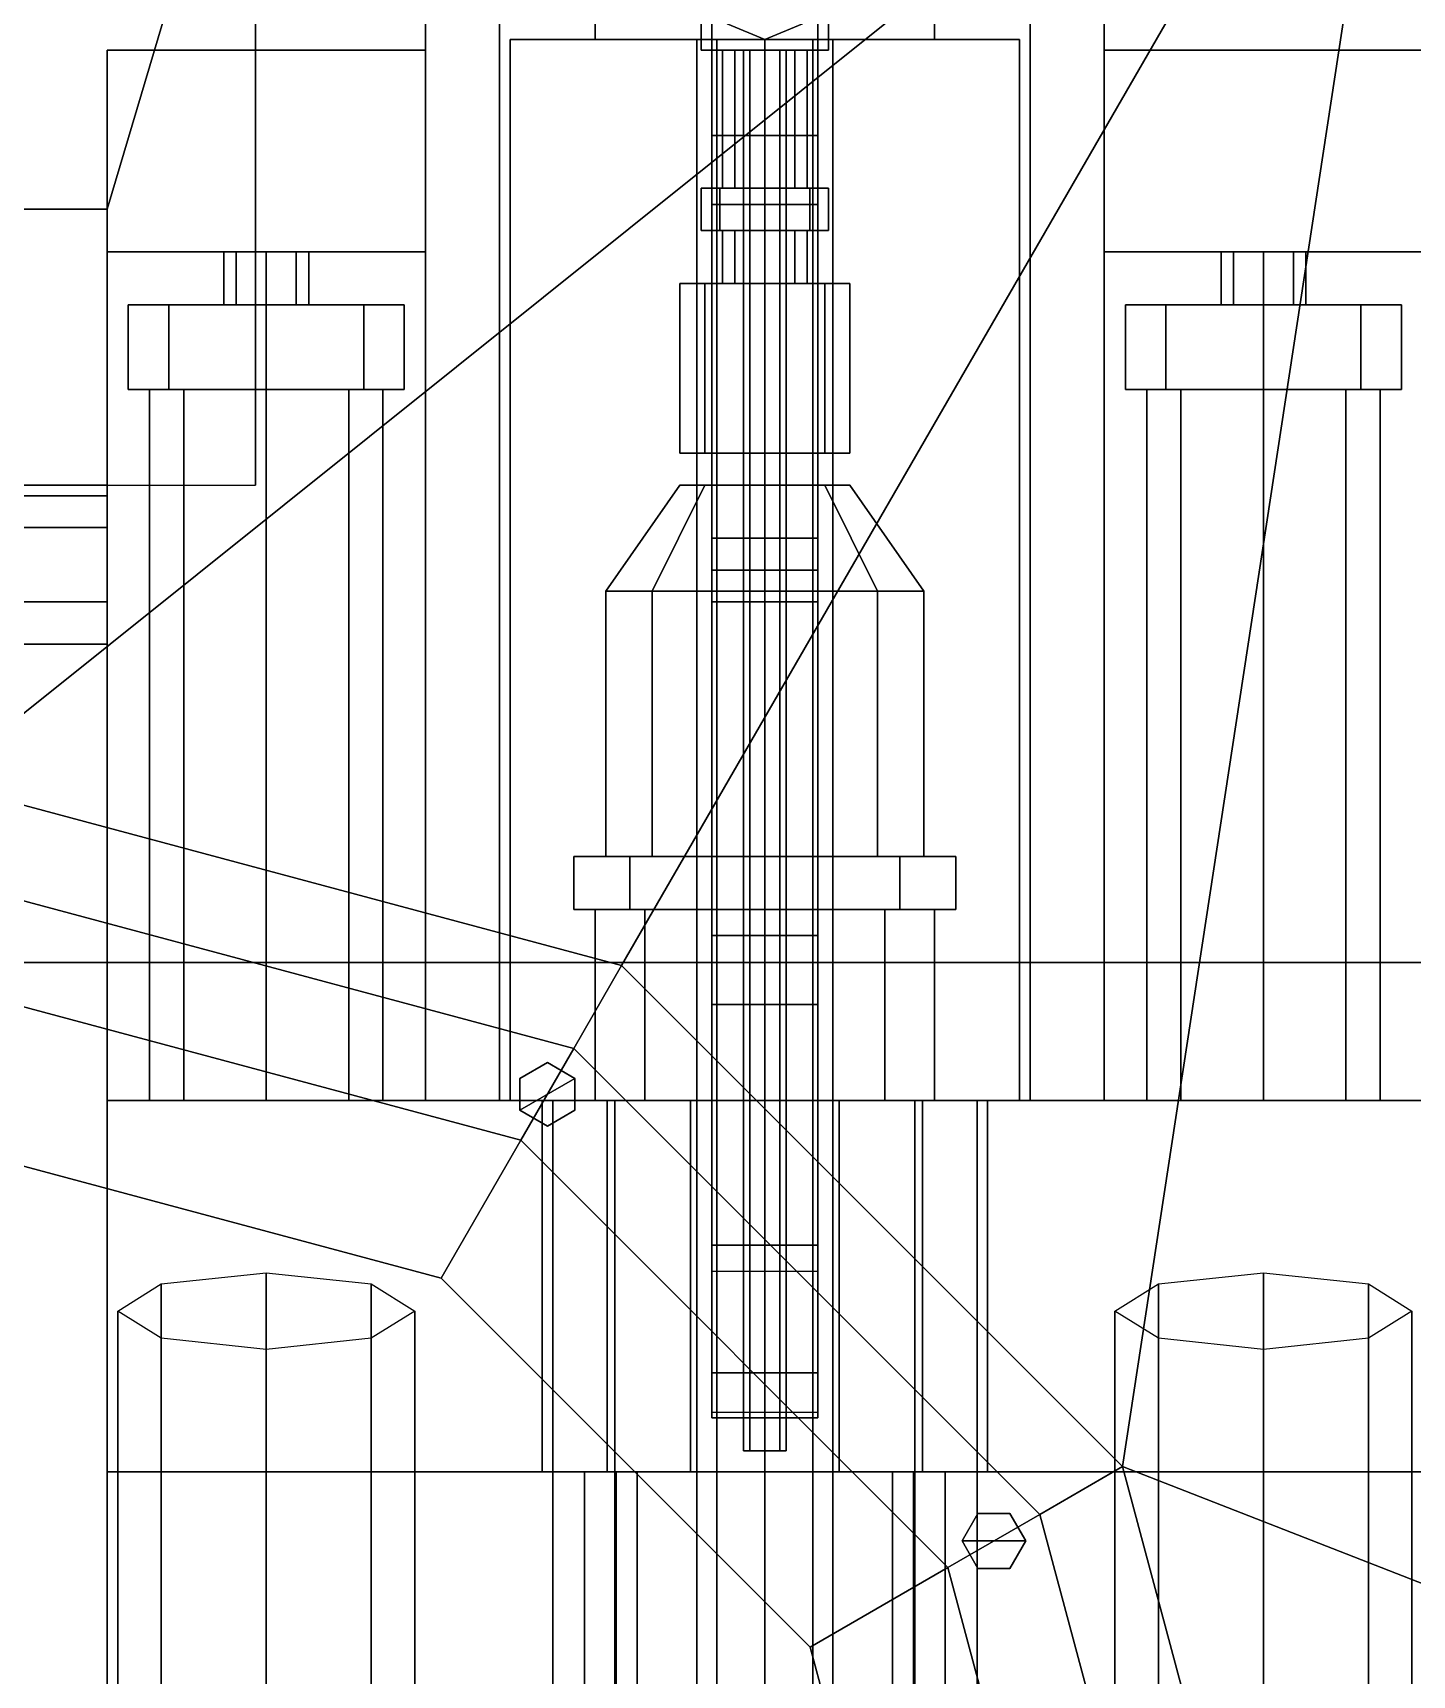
# Model space of a CAD drawing. Header units: millimetres. Extents: x -3.1 to 3.1, y -6.3 to 13.8.
# Drawn here: x 0.09 to 1.39, y 0.449 to 1.996 of the extents above; entities that cross this region are included whole.
import ezdxf

# ---------------------------------------------------------------- set-up
doc = ezdxf.new("R2010")
doc.units = ezdxf.units.MM
for name, color, linetype in [('cylinder2', 6, 'Continuous'), ('gun', 1, 'Continuous'), ('sleeve', 5, 'Continuous'), ('turret', 2, 'Continuous'), ('turret_addons', 3, 'Continuous')]:
    doc.layers.add(name, color=color, linetype=linetype)

msp = doc.modelspace()

# ---------------------------------------------------------------- linework, layer by layer
for points in [[(2.9, 0, 0.56), (1.45, 2.5115, 0.56), (1.385, 2.3989, 0.56), (2.77, 0, 0.56)], [(1.385, 2.3989, 0.52), (-1.385, 2.3989, 0.52), (0, 1.29, 0.52)], [(1.385, 2.3989, 0.52), (1.385, 2.3989, 0.52), (0, 1.29, 0.52), (0.645, 1.1172, 0.52)], [(1.385, 2.3989, 0.52), (1.385, 2.3989, 0.52), (0.645, 1.1172, 0.52), (1.1172, 0.645, 0.52)], [(2.77, 0, 0.52), (1.385, 2.3989, 0.52), (1.1172, 0.645, 0.52)], [(1.385, 2.3989, 0.52), (2.77, 0, 0.52), (2.77, 0, 0.56), (1.385, 2.3989, 0.56)], [(0.645, 1.1172, 0.52), (0, 1.29, 0.52), (0, 1.29, 0.63), (0.645, 1.1172, 0.63)], [(0.645, 1.1172, 0.63), (0, 1.29, 0.63), (0, 1.2, 0.63), (0.6, 1.0392, 0.63)], [(0.6, 1.0392, 0.63), (0, 1.2, 0.63), (0, 1.2, 0.68), (0.6, 1.0392, 0.68)], [(0.6, 1.0392, 0.68), (0, 1.2, 0.68), (0, 1.1, 0.68), (0.55, 0.9526, 0.68)], [(1.1172, 0.645, 0.63), (0.645, 1.1172, 0.63), (0.6, 1.0392, 0.63), (1.0392, 0.6, 0.63)], [(1.1172, 0.645, 0.52), (0.645, 1.1172, 0.52), (0.645, 1.1172, 0.63), (1.1172, 0.645, 0.63)], [(0.55, 0.9526, 0.68), (0, 1.1, 0.68), (0, 1.1, 0.75), (0.55, 0.9526, 0.75)], [(1.0392, 0.6, 0.68), (0.6, 1.0392, 0.68), (0.55, 0.9526, 0.68), (0.9526, 0.55, 0.68)], [(1.0392, 0.6, 0.63), (0.6, 1.0392, 0.63), (0.6, 1.0392, 0.68), (1.0392, 0.6, 0.68)], [(0.575, 1.0259, 0.68), (0.549, 1.0109, 0.68), (0.549, 1.0109, 0.71), (0.575, 1.0259, 0.71)], [(0.575, 1.0259, 0.71), (0.549, 1.0109, 0.71), (0.549, 0.9809, 0.71), (0.601, 1.0109, 0.71)], [(0.601, 1.0109, 0.68), (0.575, 1.0259, 0.68), (0.575, 1.0259, 0.71), (0.601, 1.0109, 0.71)], [(0.549, 1.0109, 0.68), (0.549, 0.9809, 0.68), (0.549, 0.9809, 0.71), (0.549, 1.0109, 0.71)], [(0.601, 1.0109, 0.71), (0.549, 0.9809, 0.71), (0.575, 0.9659, 0.71), (0.601, 0.9809, 0.71)], [(0.601, 0.9809, 0.68), (0.601, 1.0109, 0.68), (0.601, 1.0109, 0.71), (0.601, 0.9809, 0.71)], [(0.549, 0.9809, 0.68), (0.575, 0.9659, 0.68), (0.575, 0.9659, 0.71), (0.549, 0.9809, 0.71)], [(0.575, 0.9659, 0.68), (0.601, 0.9809, 0.68), (0.601, 0.9809, 0.71), (0.575, 0.9659, 0.71)], [(0.9526, 0.55, 0.68), (0.55, 0.9526, 0.68), (0.55, 0.9526, 0.75), (0.9526, 0.55, 0.75)], [(1.29, 0, 0.63), (1.1172, 0.645, 0.63), (1.0392, 0.6, 0.63), (1.2, 0, 0.63)], [(1.29, 0, 0.52), (1.1172, 0.645, 0.52), (1.1172, 0.645, 0.63), (1.29, 0, 0.63)], [(2.77, 0, 0.52), (2.77, 0, 0.52), (1.1172, 0.645, 0.52), (1.29, 0, 0.52)], [(1.2, 0, 0.68), (1.0392, 0.6, 0.68), (0.9526, 0.55, 0.68), (1.1, 0, 0.68)], [(0.9809, 0.601, 0.68), (0.9659, 0.575, 0.68), (0.9659, 0.575, 0.71), (0.9809, 0.601, 0.71)], [(1.0109, 0.601, 0.71), (0.9809, 0.601, 0.71), (0.9659, 0.575, 0.71), (1.0259, 0.575, 0.71)], [(1.0109, 0.601, 0.68), (0.9809, 0.601, 0.68), (0.9809, 0.601, 0.71), (1.0109, 0.601, 0.71)], [(1.0259, 0.575, 0.68), (1.0109, 0.601, 0.68), (1.0109, 0.601, 0.71), (1.0259, 0.575, 0.71)], [(1.2, 0, 0.63), (1.0392, 0.6, 0.63), (1.0392, 0.6, 0.68), (1.2, 0, 0.68)], [(0.9659, 0.575, 0.68), (0.9809, 0.549, 0.68), (0.9809, 0.549, 0.71), (0.9659, 0.575, 0.71)], [(1.0259, 0.575, 0.71), (0.9659, 0.575, 0.71), (0.9809, 0.549, 0.71), (1.0109, 0.549, 0.71)], [(1.0109, 0.549, 0.68), (1.0259, 0.575, 0.68), (1.0259, 0.575, 0.71), (1.0109, 0.549, 0.71)], [(1.1, 0, 0.68), (0.9526, 0.55, 0.68), (0.9526, 0.55, 0.75), (1.1, 0, 0.75)], [(0.9809, 0.549, 0.68), (1.0109, 0.549, 0.68), (1.0109, 0.549, 0.71), (0.9809, 0.549, 0.71)]]:
    msp.add_3dface(points)
at = {"layer": 'cylinder2'}
for points in [[(0.211, 0.8172, 2.2219), (0.31, 0.8278, 2.1823), (0.31, 0.3449, 2.0529), (0.211, 0.3343, 2.0925)], [(0.31, 0.8278, 2.1823), (0.409, 0.8172, 2.2219), (0.409, 0.3343, 2.0925), (0.31, 0.3449, 2.0529)], [(1.151, 0.8172, 2.2219), (1.25, 0.8278, 2.1823), (1.25, 0.3449, 2.0529), (1.151, 0.3343, 2.0925)], [(1.25, 0.8278, 2.1823), (1.349, 0.8172, 2.2219), (1.349, 0.3343, 2.0925), (1.25, 0.3449, 2.0529)], [(0.17, 0.7916, 2.3175), (0.211, 0.8172, 2.2219), (0.211, 0.3343, 2.0925), (0.17, 0.3087, 2.1881)], [(0.409, 0.8172, 2.2219), (0.45, 0.7916, 2.3175), (0.45, 0.3087, 2.1881), (0.409, 0.3343, 2.0925)], [(1.11, 0.7916, 2.3175), (1.151, 0.8172, 2.2219), (1.151, 0.3343, 2.0925), (1.11, 0.3087, 2.1881)], [(1.349, 0.8172, 2.2219), (1.39, 0.7916, 2.3175), (1.39, 0.3087, 2.1881), (1.349, 0.3343, 2.0925)], [(0.211, 0.766, 2.4131), (0.17, 0.7916, 2.3175), (0.17, 0.3087, 2.1881), (0.211, 0.283, 2.2837)], [(0.45, 0.7916, 2.3175), (0.409, 0.766, 2.4131), (0.409, 0.283, 2.2837), (0.45, 0.3087, 2.1881)], [(1.151, 0.766, 2.4131), (1.11, 0.7916, 2.3175), (1.11, 0.3087, 2.1881), (1.151, 0.283, 2.2837)], [(1.39, 0.7916, 2.3175), (1.349, 0.766, 2.4131), (1.349, 0.283, 2.2837), (1.39, 0.3087, 2.1881)], [(0.31, 0.7554, 2.4528), (0.211, 0.766, 2.4131), (0.211, 0.283, 2.2837), (0.31, 0.2724, 2.3233)], [(0.409, 0.766, 2.4131), (0.31, 0.7554, 2.4528), (0.31, 0.2724, 2.3233), (0.409, 0.283, 2.2837)], [(1.25, 0.7554, 2.4528), (1.151, 0.766, 2.4131), (1.151, 0.283, 2.2837), (1.25, 0.2724, 2.3233)], [(1.349, 0.766, 2.4131), (1.25, 0.7554, 2.4528), (1.25, 0.2724, 2.3233), (1.349, 0.283, 2.2837)]]:
    msp.add_3dface(points, dxfattribs=at)
at = {"layer": 'gun'}
for points in [[(0.72, 2.13, 3.14), (0.72, 1.98, 3.14), (0.72, 1.98, 3.25), (0.72, 2.13, 3.25)], [(0.84, 2.13, 3.25), (0.72, 2.13, 3.25), (0.72, 1.98, 3.25), (0.84, 1.98, 3.25)], [(0.84, 1.98, 3.14), (0.84, 2.13, 3.14), (0.84, 2.13, 3.25), (0.84, 1.98, 3.25)], [(0.62, 2.04, 2.64), (0.62, 1.99, 2.64), (0.62, 1.99, 2.76), (0.62, 2.04, 2.76)], [(0.62, 2.04, 2.76), (0.62, 1.99, 2.76), (0.94, 1.99, 2.76), (0.94, 2.04, 2.76)], [(0.94, 1.99, 2.64), (0.94, 2.04, 2.64), (0.94, 2.04, 2.76), (0.94, 1.99, 2.76)], [(0.7446, 2.0046, 2.76), (0.78, 1.99, 2.76), (0.78, 1.99, 3.14), (0.7446, 2.0046, 3.14)], [(0.78, 1.99, 2.76), (0.8154, 2.0046, 2.76), (0.8154, 2.0046, 3.14), (0.78, 1.99, 3.14)], [(0.54, 1.99, 2.05), (0.54, 0.99, 2.05), (0.54, 0.99, 2.76), (0.54, 1.99, 2.76)], [(0.54, 1.99, 2.76), (0.54, 0.99, 2.76), (1.02, 0.99, 2.76), (1.02, 1.99, 2.76)], [(0.78, 1.99, 2.466), (1.02, 1.99, 2.05), (0.54, 1.99, 2.05), (0.78, 1.99, 2.466)], [(1.02, 1.99, 2.05), (1.02, 0.99, 2.05), (0.54, 0.99, 2.05), (0.54, 1.99, 2.05)], [(0.62, 1.99, 2.64), (0.54, 1.99, 2.05), (0.54, 1.99, 2.76), (0.62, 1.99, 2.76)], [(0.7347, 1.99, 2.4847), (0.78, 1.99, 2.466), (0.54, 1.99, 2.05), (0.7347, 1.99, 2.4847)], [(0.7347, 1.99, 2.4847), (0.54, 1.99, 2.05), (0.62, 1.99, 2.64), (0.716, 1.99, 2.53)], [(0.78, 1.99, 2.594), (0.78, 1.99, 2.594), (0.62, 1.99, 2.64), (0.94, 1.99, 2.64)], [(0.7347, 1.99, 2.5753), (0.7347, 1.99, 2.5753), (0.62, 1.99, 2.64), (0.78, 1.99, 2.594)], [(0.716, 1.99, 2.53), (0.716, 1.99, 2.53), (0.62, 1.99, 2.64), (0.7347, 1.99, 2.5753)], [(0.716, 1.99, 2.53), (0.7347, 1.99, 2.5753), (0.7347, -6.28, 2.5753), (0.716, -6.28, 2.53)], [(0.7347, 1.99, 2.4847), (0.716, 1.99, 2.53), (0.716, -6.28, 2.53), (0.7347, -6.28, 2.4847)], [(0.7347, 1.99, 2.5753), (0.78, 1.99, 2.594), (0.78, -6.28, 2.594), (0.7347, -6.28, 2.5753)], [(0.78, 1.99, 2.466), (0.7347, 1.99, 2.4847), (0.7347, -6.28, 2.4847), (0.78, -6.28, 2.466)], [(0.78, 1.99, 2.594), (0.8253, 1.99, 2.5753), (0.8253, -6.28, 2.5753), (0.78, -6.28, 2.594)], [(0.8253, 1.99, 2.4847), (0.78, 1.99, 2.466), (0.78, -6.28, 2.466), (0.8253, -6.28, 2.4847)], [(0.8253, 1.99, 2.5753), (0.8253, 1.99, 2.5753), (0.78, 1.99, 2.594), (0.94, 1.99, 2.64)], [(0.78, 1.99, 2.466), (0.8253, 1.99, 2.4847), (1.02, 1.99, 2.05), (0.78, 1.99, 2.466)], [(0.8253, 1.99, 2.5753), (0.844, 1.99, 2.53), (0.844, -6.28, 2.53), (0.8253, -6.28, 2.5753)], [(0.844, 1.99, 2.53), (0.8253, 1.99, 2.4847), (0.8253, -6.28, 2.4847), (0.844, -6.28, 2.53)], [(0.844, 1.99, 2.53), (0.844, 1.99, 2.53), (0.8253, 1.99, 2.5753), (0.94, 1.99, 2.64)], [(1.02, 1.99, 2.05), (0.8253, 1.99, 2.4847), (0.844, 1.99, 2.53), (0.94, 1.99, 2.64)], [(1.02, 1.99, 2.05), (0.94, 1.99, 2.64), (0.94, 1.99, 2.76), (1.02, 1.99, 2.76)], [(1.02, 0.99, 2.76), (1.02, 0.99, 2.05), (1.02, 1.99, 2.05), (1.02, 1.99, 2.76)], [(0.72, 1.98, 3.14), (0.84, 1.98, 3.14), (0.84, 1.98, 3.25), (0.72, 1.98, 3.25)], [(0.7659, 1.98, 3.2041), (0.76, 1.98, 3.19), (0.76, 0.66, 3.19), (0.7659, 0.66, 3.2041)], [(0.76, 1.98, 3.19), (0.7659, 1.98, 3.1759), (0.7659, 0.66, 3.1759), (0.76, 0.66, 3.19)], [(0.78, 1.98, 3.21), (0.7659, 1.98, 3.2041), (0.7659, 0.66, 3.2041), (0.78, 0.66, 3.21)], [(0.7659, 1.98, 3.1759), (0.78, 1.98, 3.17), (0.78, 0.66, 3.17), (0.7659, 0.66, 3.1759)], [(0.7941, 1.98, 3.2041), (0.78, 1.98, 3.21), (0.78, 0.66, 3.21), (0.7941, 0.66, 3.2041)], [(0.78, 1.98, 3.17), (0.7941, 1.98, 3.1759), (0.7941, 0.66, 3.1759), (0.78, 0.66, 3.17)], [(0.8, 1.98, 3.19), (0.7941, 1.98, 3.2041), (0.7941, 0.66, 3.2041), (0.8, 0.66, 3.19)], [(0.7941, 1.98, 3.1759), (0.8, 1.98, 3.19), (0.8, 0.66, 3.19), (0.7941, 0.66, 3.1759)], [(0.54, 0.99, 2.76), (0.54, 0.99, 2.05), (1.02, 0.99, 2.05), (1.02, 0.99, 2.76)], [(0.6386, 0.99, 2.6714), (0.58, 0.99, 2.53), (0.58, -2.35, 2.53), (0.6386, -2.35, 2.6714)], [(0.58, 0.99, 2.53), (0.6386, 0.99, 2.3886), (0.6386, -2.35, 2.3886), (0.58, -2.35, 2.53)], [(0.78, 0.99, 2.73), (0.6386, 0.99, 2.6714), (0.6386, -2.35, 2.6714), (0.78, -2.35, 2.73)], [(0.6386, 0.99, 2.3886), (0.78, 0.99, 2.33), (0.78, -2.35, 2.33), (0.6386, -2.35, 2.3886)], [(0.9214, 0.99, 2.6714), (0.78, 0.99, 2.73), (0.78, -2.35, 2.73), (0.9214, -2.35, 2.6714)], [(0.78, 0.99, 2.33), (0.9214, 0.99, 2.3886), (0.9214, -2.35, 2.3886), (0.78, -2.35, 2.33)], [(0.98, 0.99, 2.53), (0.9214, 0.99, 2.6714), (0.9214, -2.35, 2.6714), (0.98, -2.35, 2.53)], [(0.9214, 0.99, 2.3886), (0.98, 0.99, 2.53), (0.98, -2.35, 2.53), (0.9214, -2.35, 2.3886)]]:
    msp.add_3dface(points, dxfattribs=at)
at = {"layer": 'sleeve'}
for points in [[(1.1, 3.25, 1.93), (1.1, 0.99, 1.93), (0.46, 0.99, 1.93), (0.46, 3.25, 1.93)], [(0.53, 0.99, 2.23), (0.53, 3.25, 2.23), (0.46, 3.25, 2.23), (0.46, 0.99, 2.23)], [(0.46, 1.98, 2.23), (0.46, 3.25, 2.23), (0.46, 3.25, 1.93), (0.46, 1.98, 1.93)], [(1.03, 0.99, 2.04), (1.03, 3.25, 2.04), (0.53, 3.25, 2.04), (0.53, 0.99, 2.04)], [(0.53, 0.99, 2.04), (0.53, 3.25, 2.04), (0.53, 3.25, 2.23), (0.53, 0.99, 2.23)], [(1.03, 0.99, 2.23), (1.03, 3.25, 2.23), (1.03, 3.25, 2.04), (1.03, 0.99, 2.04)], [(1.1, 0.99, 2.23), (1.1, 3.25, 2.23), (1.03, 3.25, 2.23), (1.03, 0.99, 2.23)], [(1.1, 1.98, 1.93), (1.1, 3.25, 1.93), (1.1, 3.25, 2.23), (1.1, 1.98, 2.23)], [(0.83, 2.2466, 1.7534), (0.83, 1.8995, 1.5214), (0.73, 1.8995, 1.5214), (0.73, 2.2466, 1.7534)], [(0.73, 2.2466, 1.7534), (0.73, 1.8995, 1.5214), (0.73, 1.8344, 1.6785), (0.73, 2.1264, 1.8736)], [(0.83, 2.1264, 1.8736), (0.83, 1.8344, 1.6785), (0.83, 1.8995, 1.5214), (0.83, 2.2466, 1.7534)], [(0.83, 1.8344, 1.6785), (0.83, 2.1264, 1.8736), (0.73, 2.1264, 1.8736), (0.73, 1.8344, 1.6785)], [(0.46, 1.98, 1.91), (0.16, 1.98, 1.91), (0.16, 1.98, 2.87), (0.46, 1.98, 2.87)], [(0.16, 1.98, 1.91), (0.16, 0.64, 1.91), (0.16, 0.99, 2.61), (0.16, 1.79, 2.61)], [(0.16, 1.98, 1.91), (0.16, 1.79, 2.61), (0.16, 1.79, 2.87), (0.16, 1.98, 2.87)], [(0.46, 1.98, 2.87), (0.16, 1.98, 2.87), (0.16, 1.79, 2.87), (0.46, 1.79, 2.87)], [(0.46, 1.79, 2.61), (0.46, 1.98, 1.91), (0.46, 1.98, 2.87), (0.46, 1.79, 2.87)], [(0.46, 0.99, 1.91), (0.46, 1.98, 1.91), (0.46, 1.79, 2.61), (0.46, 0.99, 2.61)], [(0.7517, 1.98, 3.2183), (0.74, 1.98, 3.19), (0.74, 1.85, 3.19), (0.7517, 1.85, 3.2183)], [(0.74, 1.98, 3.19), (0.7517, 1.98, 3.1617), (0.7517, 1.85, 3.1617), (0.74, 1.85, 3.19)], [(0.7659, 1.98, 3.2041), (0.76, 1.98, 3.19), (0.74, 1.98, 3.19), (0.7517, 1.98, 3.2183)], [(0.76, 1.98, 3.19), (0.7659, 1.98, 3.1759), (0.7517, 1.98, 3.1617), (0.74, 1.98, 3.19)], [(0.78, 1.98, 3.23), (0.7517, 1.98, 3.2183), (0.7517, 1.85, 3.2183), (0.78, 1.85, 3.23)], [(0.7517, 1.98, 3.1617), (0.78, 1.98, 3.15), (0.78, 1.85, 3.15), (0.7517, 1.85, 3.1617)], [(0.78, 1.98, 3.21), (0.7659, 1.98, 3.2041), (0.7517, 1.98, 3.2183), (0.78, 1.98, 3.23)], [(0.7659, 1.98, 3.1759), (0.78, 1.98, 3.17), (0.78, 1.98, 3.15), (0.7517, 1.98, 3.1617)], [(0.8083, 1.98, 3.2183), (0.78, 1.98, 3.23), (0.78, 1.85, 3.23), (0.8083, 1.85, 3.2183)], [(0.78, 1.98, 3.15), (0.8083, 1.98, 3.1617), (0.8083, 1.85, 3.1617), (0.78, 1.85, 3.15)], [(0.7941, 1.98, 3.2041), (0.78, 1.98, 3.21), (0.78, 1.98, 3.23), (0.8083, 1.98, 3.2183)], [(0.78, 1.98, 3.17), (0.7941, 1.98, 3.1759), (0.8083, 1.98, 3.1617), (0.78, 1.98, 3.15)], [(0.7941, 1.98, 3.1759), (0.8, 1.98, 3.19), (0.82, 1.98, 3.19), (0.8083, 1.98, 3.1617)], [(0.8, 1.98, 3.19), (0.7941, 1.98, 3.2041), (0.8083, 1.98, 3.2183), (0.82, 1.98, 3.19)], [(0.82, 1.98, 3.19), (0.8083, 1.98, 3.2183), (0.8083, 1.85, 3.2183), (0.82, 1.85, 3.19)], [(0.8083, 1.98, 3.1617), (0.82, 1.98, 3.19), (0.82, 1.85, 3.19), (0.8083, 1.85, 3.1617)], [(1.1, 1.98, 1.91), (1.1, 1.79, 2.61), (1.1, 1.79, 2.87), (1.1, 1.98, 2.87)], [(1.1, 1.98, 1.91), (1.1, 0.99, 1.91), (1.1, 0.99, 2.61), (1.1, 1.79, 2.61)], [(1.4, 1.98, 1.91), (1.1, 1.98, 1.91), (1.1, 1.98, 2.87), (1.4, 1.98, 2.87)], [(1.4, 1.98, 2.87), (1.1, 1.98, 2.87), (1.1, 1.79, 2.87), (1.4, 1.79, 2.87)], [(0.83, 1.8995, 1.5214), (0.83, 1.49, 1.44), (0.73, 1.49, 1.44), (0.73, 1.8995, 1.5214)], [(0.73, 1.8995, 1.5214), (0.73, 1.49, 1.44), (0.73, 1.49, 1.61), (0.73, 1.8344, 1.6785)], [(0.83, 1.8344, 1.6785), (0.83, 1.49, 1.61), (0.83, 1.49, 1.44), (0.83, 1.8995, 1.5214)], [(0.7376, 1.85, 3.2324), (0.72, 1.85, 3.19), (0.72, 1.81, 3.19), (0.7376, 1.81, 3.2324)], [(0.72, 1.85, 3.19), (0.7376, 1.85, 3.1476), (0.7376, 1.81, 3.1476), (0.72, 1.81, 3.19)], [(0.7517, 1.85, 3.2183), (0.74, 1.85, 3.19), (0.72, 1.85, 3.19), (0.7376, 1.85, 3.2324)], [(0.74, 1.85, 3.19), (0.7517, 1.85, 3.1617), (0.7376, 1.85, 3.1476), (0.72, 1.85, 3.19)], [(0.78, 1.85, 3.25), (0.7376, 1.85, 3.2324), (0.7376, 1.81, 3.2324), (0.78, 1.81, 3.25)], [(0.7376, 1.85, 3.1476), (0.78, 1.85, 3.13), (0.78, 1.81, 3.13), (0.7376, 1.81, 3.1476)], [(0.78, 1.85, 3.23), (0.7517, 1.85, 3.2183), (0.7376, 1.85, 3.2324), (0.78, 1.85, 3.25)], [(0.7517, 1.85, 3.1617), (0.78, 1.85, 3.15), (0.78, 1.85, 3.13), (0.7376, 1.85, 3.1476)], [(0.8224, 1.85, 3.2324), (0.78, 1.85, 3.25), (0.78, 1.81, 3.25), (0.8224, 1.81, 3.2324)], [(0.78, 1.85, 3.13), (0.8224, 1.85, 3.1476), (0.8224, 1.81, 3.1476), (0.78, 1.81, 3.13)], [(0.78, 1.85, 3.15), (0.8083, 1.85, 3.1617), (0.8224, 1.85, 3.1476), (0.78, 1.85, 3.13)], [(0.8083, 1.85, 3.2183), (0.78, 1.85, 3.23), (0.78, 1.85, 3.25), (0.8224, 1.85, 3.2324)], [(0.8083, 1.85, 3.1617), (0.82, 1.85, 3.19), (0.84, 1.85, 3.19), (0.8224, 1.85, 3.1476)], [(0.82, 1.85, 3.19), (0.8083, 1.85, 3.2183), (0.8224, 1.85, 3.2324), (0.84, 1.85, 3.19)], [(0.84, 1.85, 3.19), (0.8224, 1.85, 3.2324), (0.8224, 1.81, 3.2324), (0.84, 1.81, 3.19)], [(0.8224, 1.85, 3.1476), (0.84, 1.85, 3.19), (0.84, 1.81, 3.19), (0.8224, 1.81, 3.1476)], [(0.83, 1.52, 1.616), (0.83, 1.8344, 1.6785), (0.73, 1.8344, 1.6785), (0.73, 1.52, 1.616)], [(0.7376, 1.81, 3.2324), (0.72, 1.81, 3.19), (0.74, 1.81, 3.19), (0.7517, 1.81, 3.2183)], [(0.72, 1.81, 3.19), (0.7376, 1.81, 3.1476), (0.7517, 1.81, 3.1617), (0.74, 1.81, 3.19)], [(0.78, 1.81, 3.25), (0.7376, 1.81, 3.2324), (0.7517, 1.81, 3.2183), (0.78, 1.81, 3.23)], [(0.7376, 1.81, 3.1476), (0.78, 1.81, 3.13), (0.78, 1.81, 3.15), (0.7517, 1.81, 3.1617)], [(0.7517, 1.81, 3.2183), (0.74, 1.81, 3.19), (0.74, 1.76, 3.19), (0.7517, 1.76, 3.2183)], [(0.74, 1.81, 3.19), (0.7517, 1.81, 3.1617), (0.7517, 1.76, 3.1617), (0.74, 1.76, 3.19)], [(0.78, 1.81, 3.23), (0.7517, 1.81, 3.2183), (0.7517, 1.76, 3.2183), (0.78, 1.76, 3.23)], [(0.7517, 1.81, 3.1617), (0.78, 1.81, 3.15), (0.78, 1.76, 3.15), (0.7517, 1.76, 3.1617)], [(0.8083, 1.81, 3.2183), (0.78, 1.81, 3.23), (0.78, 1.76, 3.23), (0.8083, 1.76, 3.2183)], [(0.78, 1.81, 3.15), (0.8083, 1.81, 3.1617), (0.8083, 1.76, 3.1617), (0.78, 1.76, 3.15)], [(0.78, 1.81, 3.13), (0.8224, 1.81, 3.1476), (0.8083, 1.81, 3.1617), (0.78, 1.81, 3.15)], [(0.8224, 1.81, 3.2324), (0.78, 1.81, 3.25), (0.78, 1.81, 3.23), (0.8083, 1.81, 3.2183)], [(0.82, 1.81, 3.19), (0.8083, 1.81, 3.2183), (0.8083, 1.76, 3.2183), (0.82, 1.76, 3.19)], [(0.8083, 1.81, 3.1617), (0.82, 1.81, 3.19), (0.82, 1.76, 3.19), (0.8083, 1.76, 3.1617)], [(0.8224, 1.81, 3.1476), (0.84, 1.81, 3.19), (0.82, 1.81, 3.19), (0.8083, 1.81, 3.1617)], [(0.84, 1.81, 3.19), (0.8224, 1.81, 3.2324), (0.8083, 1.81, 3.2183), (0.82, 1.81, 3.19)], [(0.46, 1.79, 2.87), (0.16, 1.79, 2.87), (0.16, 1.79, 2.61), (0.46, 1.79, 2.61)], [(0.46, 1.79, 2.61), (0.16, 1.79, 2.61), (0.16, 0.99, 2.61), (0.46, 0.99, 2.61)], [(0.2817, 1.79, 2.8183), (0.27, 1.79, 2.79), (0.27, 1.74, 2.79), (0.2817, 1.74, 2.8183)], [(0.27, 1.79, 2.79), (0.2817, 1.79, 2.7617), (0.2817, 1.74, 2.7617), (0.27, 1.74, 2.79)], [(0.31, 1.79, 2.83), (0.2817, 1.79, 2.8183), (0.2817, 1.74, 2.8183), (0.31, 1.74, 2.83)], [(0.2817, 1.79, 2.7617), (0.31, 1.79, 2.75), (0.31, 1.74, 2.75), (0.2817, 1.74, 2.7617)], [(0.3383, 1.79, 2.8183), (0.31, 1.79, 2.83), (0.31, 1.74, 2.83), (0.3383, 1.74, 2.8183)], [(0.31, 1.79, 2.75), (0.3383, 1.79, 2.7617), (0.3383, 1.74, 2.7617), (0.31, 1.74, 2.75)], [(0.35, 1.79, 2.79), (0.3383, 1.79, 2.8183), (0.3383, 1.74, 2.8183), (0.35, 1.74, 2.79)], [(0.3383, 1.79, 2.7617), (0.35, 1.79, 2.79), (0.35, 1.74, 2.79), (0.3383, 1.74, 2.7617)], [(1.4, 1.79, 2.87), (1.1, 1.79, 2.87), (1.1, 1.79, 2.61), (1.4, 1.79, 2.61)], [(1.4, 1.79, 2.61), (1.1, 1.79, 2.61), (1.1, 0.99, 2.61), (1.4, 0.99, 2.61)], [(1.21, 1.79, 2.79), (1.2217, 1.79, 2.7617), (1.2217, 1.74, 2.7617), (1.21, 1.74, 2.79)], [(1.2217, 1.79, 2.8183), (1.21, 1.79, 2.79), (1.21, 1.74, 2.79), (1.2217, 1.74, 2.8183)], [(1.2217, 1.79, 2.7617), (1.25, 1.79, 2.75), (1.25, 1.74, 2.75), (1.2217, 1.74, 2.7617)], [(1.25, 1.79, 2.83), (1.2217, 1.79, 2.8183), (1.2217, 1.74, 2.8183), (1.25, 1.74, 2.83)], [(1.25, 1.79, 2.75), (1.2783, 1.79, 2.7617), (1.2783, 1.74, 2.7617), (1.25, 1.74, 2.75)], [(1.2783, 1.79, 2.8183), (1.25, 1.79, 2.83), (1.25, 1.74, 2.83), (1.2783, 1.74, 2.8183)], [(1.2783, 1.79, 2.7617), (1.29, 1.79, 2.79), (1.29, 1.74, 2.79), (1.2783, 1.74, 2.7617)], [(1.29, 1.79, 2.79), (1.2783, 1.79, 2.8183), (1.2783, 1.74, 2.8183), (1.29, 1.74, 2.79)], [(0.7234, 1.76, 3.2466), (0.7, 1.76, 3.19), (0.7, 1.6, 3.19), (0.7234, 1.6, 3.2466)], [(0.7, 1.76, 3.19), (0.7234, 1.76, 3.1334), (0.7234, 1.6, 3.1334), (0.7, 1.6, 3.19)], [(0.7517, 1.76, 3.2183), (0.74, 1.76, 3.19), (0.7, 1.76, 3.19), (0.7234, 1.76, 3.2466)], [(0.74, 1.76, 3.19), (0.7517, 1.76, 3.1617), (0.7234, 1.76, 3.1334), (0.7, 1.76, 3.19)], [(0.78, 1.76, 3.27), (0.7234, 1.76, 3.2466), (0.7234, 1.6, 3.2466), (0.78, 1.6, 3.27)], [(0.7234, 1.76, 3.1334), (0.78, 1.76, 3.11), (0.78, 1.6, 3.11), (0.7234, 1.6, 3.1334)], [(0.78, 1.76, 3.23), (0.7517, 1.76, 3.2183), (0.7234, 1.76, 3.2466), (0.78, 1.76, 3.27)], [(0.7517, 1.76, 3.1617), (0.78, 1.76, 3.15), (0.78, 1.76, 3.11), (0.7234, 1.76, 3.1334)], [(0.8366, 1.76, 3.2466), (0.78, 1.76, 3.27), (0.78, 1.6, 3.27), (0.8366, 1.6, 3.2466)], [(0.78, 1.76, 3.11), (0.8366, 1.76, 3.1334), (0.8366, 1.6, 3.1334), (0.78, 1.6, 3.11)], [(0.78, 1.76, 3.15), (0.8083, 1.76, 3.1617), (0.8366, 1.76, 3.1334), (0.78, 1.76, 3.11)], [(0.8083, 1.76, 3.2183), (0.78, 1.76, 3.23), (0.78, 1.76, 3.27), (0.8366, 1.76, 3.2466)], [(0.8083, 1.76, 3.1617), (0.82, 1.76, 3.19), (0.86, 1.76, 3.19), (0.8366, 1.76, 3.1334)], [(0.82, 1.76, 3.19), (0.8083, 1.76, 3.2183), (0.8366, 1.76, 3.2466), (0.86, 1.76, 3.19)], [(0.86, 1.76, 3.19), (0.8366, 1.76, 3.2466), (0.8366, 1.6, 3.2466), (0.86, 1.6, 3.19)], [(0.8366, 1.76, 3.1334), (0.86, 1.76, 3.19), (0.86, 1.6, 3.19), (0.8366, 1.6, 3.1334)], [(0.2181, 1.74, 2.8819), (0.18, 1.74, 2.79), (0.18, 1.66, 2.79), (0.2181, 1.66, 2.8819)], [(0.18, 1.74, 2.79), (0.2181, 1.74, 2.6981), (0.2181, 1.66, 2.6981), (0.18, 1.66, 2.79)], [(0.2817, 1.74, 2.8183), (0.27, 1.74, 2.79), (0.18, 1.74, 2.79), (0.2181, 1.74, 2.8819)], [(0.27, 1.74, 2.79), (0.2817, 1.74, 2.7617), (0.2181, 1.74, 2.6981), (0.18, 1.74, 2.79)], [(0.31, 1.74, 2.92), (0.2181, 1.74, 2.8819), (0.2181, 1.66, 2.8819), (0.31, 1.66, 2.92)], [(0.2181, 1.74, 2.6981), (0.31, 1.74, 2.66), (0.31, 1.66, 2.66), (0.2181, 1.66, 2.6981)], [(0.31, 1.74, 2.83), (0.2817, 1.74, 2.8183), (0.2181, 1.74, 2.8819), (0.31, 1.74, 2.92)], [(0.2817, 1.74, 2.7617), (0.31, 1.74, 2.75), (0.31, 1.74, 2.66), (0.2181, 1.74, 2.6981)], [(0.4019, 1.74, 2.8819), (0.31, 1.74, 2.92), (0.31, 1.66, 2.92), (0.4019, 1.66, 2.8819)], [(0.31, 1.74, 2.66), (0.4019, 1.74, 2.6981), (0.4019, 1.66, 2.6981), (0.31, 1.66, 2.66)], [(0.31, 1.74, 2.75), (0.3383, 1.74, 2.7617), (0.4019, 1.74, 2.6981), (0.31, 1.74, 2.66)], [(0.3383, 1.74, 2.8183), (0.31, 1.74, 2.83), (0.31, 1.74, 2.92), (0.4019, 1.74, 2.8819)], [(0.3383, 1.74, 2.7617), (0.35, 1.74, 2.79), (0.44, 1.74, 2.79), (0.4019, 1.74, 2.6981)], [(0.35, 1.74, 2.79), (0.3383, 1.74, 2.8183), (0.4019, 1.74, 2.8819), (0.44, 1.74, 2.79)], [(0.44, 1.74, 2.79), (0.4019, 1.74, 2.8819), (0.4019, 1.66, 2.8819), (0.44, 1.66, 2.79)], [(0.4019, 1.74, 2.6981), (0.44, 1.74, 2.79), (0.44, 1.66, 2.79), (0.4019, 1.66, 2.6981)], [(1.21, 1.74, 2.79), (1.2217, 1.74, 2.7617), (1.1581, 1.74, 2.6981), (1.12, 1.74, 2.79)], [(1.12, 1.74, 2.79), (1.1581, 1.74, 2.6981), (1.1581, 1.66, 2.6981), (1.12, 1.66, 2.79)], [(1.2217, 1.74, 2.8183), (1.21, 1.74, 2.79), (1.12, 1.74, 2.79), (1.1581, 1.74, 2.8819)], [(1.1581, 1.74, 2.8819), (1.12, 1.74, 2.79), (1.12, 1.66, 2.79), (1.1581, 1.66, 2.8819)], [(1.2217, 1.74, 2.7617), (1.25, 1.74, 2.75), (1.25, 1.74, 2.66), (1.1581, 1.74, 2.6981)], [(1.1581, 1.74, 2.6981), (1.25, 1.74, 2.66), (1.25, 1.66, 2.66), (1.1581, 1.66, 2.6981)], [(1.25, 1.74, 2.83), (1.2217, 1.74, 2.8183), (1.1581, 1.74, 2.8819), (1.25, 1.74, 2.92)], [(1.25, 1.74, 2.92), (1.1581, 1.74, 2.8819), (1.1581, 1.66, 2.8819), (1.25, 1.66, 2.92)], [(1.25, 1.74, 2.75), (1.2783, 1.74, 2.7617), (1.3419, 1.74, 2.6981), (1.25, 1.74, 2.66)], [(1.25, 1.74, 2.66), (1.3419, 1.74, 2.6981), (1.3419, 1.66, 2.6981), (1.25, 1.66, 2.66)], [(1.2783, 1.74, 2.8183), (1.25, 1.74, 2.83), (1.25, 1.74, 2.92), (1.3419, 1.74, 2.8819)], [(1.3419, 1.74, 2.8819), (1.25, 1.74, 2.92), (1.25, 1.66, 2.92), (1.3419, 1.66, 2.8819)], [(1.2783, 1.74, 2.7617), (1.29, 1.74, 2.79), (1.38, 1.74, 2.79), (1.3419, 1.74, 2.6981)], [(1.29, 1.74, 2.79), (1.2783, 1.74, 2.8183), (1.3419, 1.74, 2.8819), (1.38, 1.74, 2.79)], [(1.3419, 1.74, 2.6981), (1.38, 1.74, 2.79), (1.38, 1.66, 2.79), (1.3419, 1.66, 2.6981)], [(1.38, 1.74, 2.79), (1.3419, 1.74, 2.8819), (1.3419, 1.66, 2.8819), (1.38, 1.66, 2.79)], [(0.2322, 1.66, 2.8678), (0.2, 1.66, 2.79), (0.2, 0.99, 2.79), (0.2322, 0.99, 2.8678)], [(0.2, 1.66, 2.79), (0.2322, 1.66, 2.7122), (0.2322, 0.99, 2.7122), (0.2, 0.99, 2.79)], [(0.31, 1.66, 2.92), (0.2181, 1.66, 2.8819), (0.2322, 1.66, 2.8678), (0.31, 1.66, 2.9)], [(0.31, 1.66, 2.9), (0.2322, 1.66, 2.8678), (0.2322, 0.99, 2.8678), (0.31, 0.99, 2.9)], [(0.2322, 1.66, 2.7122), (0.31, 1.66, 2.68), (0.31, 0.99, 2.68), (0.2322, 0.99, 2.7122)], [(0.3878, 1.66, 2.8678), (0.31, 1.66, 2.9), (0.31, 0.99, 2.9), (0.3878, 0.99, 2.8678)], [(0.31, 1.66, 2.68), (0.3878, 1.66, 2.7122), (0.3878, 0.99, 2.7122), (0.31, 0.99, 2.68)], [(0.42, 1.66, 2.79), (0.3878, 1.66, 2.8678), (0.3878, 0.99, 2.8678), (0.42, 0.99, 2.79)], [(0.3878, 1.66, 2.7122), (0.42, 1.66, 2.79), (0.42, 0.99, 2.79), (0.3878, 0.99, 2.7122)], [(1.14, 1.66, 2.79), (1.1722, 1.66, 2.7122), (1.1722, 0.99, 2.7122), (1.14, 0.99, 2.79)], [(1.1722, 1.66, 2.8678), (1.14, 1.66, 2.79), (1.14, 0.99, 2.79), (1.1722, 0.99, 2.8678)], [(1.25, 1.66, 2.92), (1.1581, 1.66, 2.8819), (1.1722, 1.66, 2.8678), (1.25, 1.66, 2.9)], [(1.1722, 1.66, 2.7122), (1.25, 1.66, 2.68), (1.25, 0.99, 2.68), (1.1722, 0.99, 2.7122)], [(1.25, 1.66, 2.9), (1.1722, 1.66, 2.8678), (1.1722, 0.99, 2.8678), (1.25, 0.99, 2.9)], [(1.25, 1.66, 2.68), (1.3278, 1.66, 2.7122), (1.3278, 0.99, 2.7122), (1.25, 0.99, 2.68)], [(1.3278, 1.66, 2.8678), (1.25, 1.66, 2.9), (1.25, 0.99, 2.9), (1.3278, 0.99, 2.8678)], [(1.3278, 1.66, 2.7122), (1.36, 1.66, 2.79), (1.36, 0.99, 2.79), (1.3278, 0.99, 2.7122)], [(1.36, 1.66, 2.79), (1.3278, 1.66, 2.8678), (1.3278, 0.99, 2.8678), (1.36, 0.99, 2.79)], [(0.7234, 1.6, 3.2466), (0.7, 1.6, 3.19), (0.76, 1.6, 3.19), (0.7659, 1.6, 3.2041)], [(0.7, 1.6, 3.19), (0.7234, 1.6, 3.1334), (0.7659, 1.6, 3.1759), (0.76, 1.6, 3.19)], [(0.78, 1.6, 3.27), (0.7234, 1.6, 3.2466), (0.7659, 1.6, 3.2041), (0.78, 1.6, 3.21)], [(0.7234, 1.6, 3.1334), (0.78, 1.6, 3.11), (0.78, 1.6, 3.17), (0.7659, 1.6, 3.1759)], [(0.78, 1.6, 3.11), (0.8366, 1.6, 3.1334), (0.7941, 1.6, 3.1759), (0.78, 1.6, 3.17)], [(0.8366, 1.6, 3.2466), (0.78, 1.6, 3.27), (0.78, 1.6, 3.21), (0.7941, 1.6, 3.2041)], [(0.8366, 1.6, 3.1334), (0.86, 1.6, 3.19), (0.8, 1.6, 3.19), (0.7941, 1.6, 3.1759)], [(0.86, 1.6, 3.19), (0.8366, 1.6, 3.2466), (0.7941, 1.6, 3.2041), (0.8, 1.6, 3.19)], [(0.6739, 1.47, 3.0839), (0.63, 1.47, 3.19), (0.7, 1.57, 3.19), (0.7234, 1.57, 3.1334)], [(0.63, 1.47, 3.19), (0.6739, 1.47, 3.2961), (0.7234, 1.57, 3.2466), (0.7, 1.57, 3.19)], [(0.78, 1.47, 3.04), (0.6739, 1.47, 3.0839), (0.7234, 1.57, 3.1334), (0.78, 1.57, 3.11)], [(0.6739, 1.47, 3.2961), (0.78, 1.47, 3.34), (0.78, 1.57, 3.27), (0.7234, 1.57, 3.2466)], [(0.7, 1.57, 3.19), (0.7234, 1.57, 3.2466), (0.7659, 1.57, 3.2041), (0.76, 1.57, 3.19)], [(0.7234, 1.57, 3.1334), (0.7, 1.57, 3.19), (0.76, 1.57, 3.19), (0.7659, 1.57, 3.1759)], [(0.7234, 1.57, 3.2466), (0.78, 1.57, 3.27), (0.78, 1.57, 3.21), (0.7659, 1.57, 3.2041)], [(0.78, 1.57, 3.11), (0.7234, 1.57, 3.1334), (0.7659, 1.57, 3.1759), (0.78, 1.57, 3.17)], [(0.8861, 1.47, 3.0839), (0.78, 1.47, 3.04), (0.78, 1.57, 3.11), (0.8366, 1.57, 3.1334)], [(0.78, 1.47, 3.34), (0.8861, 1.47, 3.2961), (0.8366, 1.57, 3.2466), (0.78, 1.57, 3.27)], [(0.8366, 1.57, 3.1334), (0.78, 1.57, 3.11), (0.78, 1.57, 3.17), (0.7941, 1.57, 3.1759)], [(0.78, 1.57, 3.27), (0.8366, 1.57, 3.2466), (0.7941, 1.57, 3.2041), (0.78, 1.57, 3.21)], [(0.86, 1.57, 3.19), (0.8366, 1.57, 3.1334), (0.7941, 1.57, 3.1759), (0.8, 1.57, 3.19)], [(0.8366, 1.57, 3.2466), (0.86, 1.57, 3.19), (0.8, 1.57, 3.19), (0.7941, 1.57, 3.2041)], [(0.93, 1.47, 3.19), (0.8861, 1.47, 3.0839), (0.8366, 1.57, 3.1334), (0.86, 1.57, 3.19)], [(0.8861, 1.47, 3.2961), (0.93, 1.47, 3.19), (0.86, 1.57, 3.19), (0.8366, 1.57, 3.2466)], [(0.83, 1.52, 1.91), (0.83, 1.52, 1.616), (0.73, 1.52, 1.616), (0.73, 1.52, 1.91)], [(0.73, 1.52, 1.91), (0.73, 1.52, 1.616), (0.73, 1.49, 1.61), (0.73, 1.46, 1.91)], [(0.83, 1.46, 1.91), (0.83, 1.49, 1.61), (0.83, 1.52, 1.616), (0.83, 1.52, 1.91)], [(0.83, 1.49, 1.44), (0.83, 1.0805, 1.5214), (0.73, 1.0805, 1.5214), (0.73, 1.49, 1.44)], [(0.73, 1.49, 1.44), (0.73, 1.0805, 1.5214), (0.73, 1.1456, 1.6785), (0.73, 1.49, 1.61)], [(0.73, 1.46, 1.91), (0.73, 1.49, 1.61), (0.73, 1.46, 1.616), (0.73, 1.46, 1.91)], [(0.83, 1.49, 1.61), (0.83, 1.1456, 1.6785), (0.83, 1.0805, 1.5214), (0.83, 1.49, 1.44)], [(0.83, 1.46, 1.91), (0.83, 1.46, 1.616), (0.83, 1.49, 1.61), (0.83, 1.46, 1.91)], [(0.6739, 1.47, 3.2961), (0.63, 1.47, 3.19), (0.63, 1.22, 3.19), (0.6739, 1.22, 3.2961)], [(0.63, 1.47, 3.19), (0.6739, 1.47, 3.0839), (0.6739, 1.22, 3.0839), (0.63, 1.22, 3.19)], [(0.78, 1.47, 3.34), (0.6739, 1.47, 3.2961), (0.6739, 1.22, 3.2961), (0.78, 1.22, 3.34)], [(0.6739, 1.47, 3.0839), (0.78, 1.47, 3.04), (0.78, 1.22, 3.04), (0.6739, 1.22, 3.0839)], [(0.83, 1.1456, 1.6785), (0.83, 1.46, 1.616), (0.73, 1.46, 1.616), (0.73, 1.1456, 1.6785)], [(0.83, 1.46, 1.616), (0.83, 1.46, 1.91), (0.73, 1.46, 1.91), (0.73, 1.46, 1.616)], [(0.8861, 1.47, 3.2961), (0.78, 1.47, 3.34), (0.78, 1.22, 3.34), (0.8861, 1.22, 3.2961)], [(0.78, 1.47, 3.04), (0.8861, 1.47, 3.0839), (0.8861, 1.22, 3.0839), (0.78, 1.22, 3.04)], [(0.93, 1.47, 3.19), (0.8861, 1.47, 3.2961), (0.8861, 1.22, 3.2961), (0.93, 1.22, 3.19)], [(0.8861, 1.47, 3.0839), (0.93, 1.47, 3.19), (0.93, 1.22, 3.19), (0.8861, 1.22, 3.0839)], [(0.6527, 1.22, 3.3173), (0.6, 1.22, 3.19), (0.6, 1.17, 3.19), (0.6527, 1.17, 3.3173)], [(0.6, 1.22, 3.19), (0.6527, 1.22, 3.0627), (0.6527, 1.17, 3.0627), (0.6, 1.17, 3.19)], [(0.6739, 1.22, 3.2961), (0.63, 1.22, 3.19), (0.6, 1.22, 3.19), (0.6527, 1.22, 3.3173)], [(0.63, 1.22, 3.19), (0.6739, 1.22, 3.0839), (0.6527, 1.22, 3.0627), (0.6, 1.22, 3.19)], [(0.78, 1.22, 3.37), (0.6527, 1.22, 3.3173), (0.6527, 1.17, 3.3173), (0.78, 1.17, 3.37)], [(0.6527, 1.22, 3.0627), (0.78, 1.22, 3.01), (0.78, 1.17, 3.01), (0.6527, 1.17, 3.0627)], [(0.78, 1.22, 3.34), (0.6739, 1.22, 3.2961), (0.6527, 1.22, 3.3173), (0.78, 1.22, 3.37)], [(0.6739, 1.22, 3.0839), (0.78, 1.22, 3.04), (0.78, 1.22, 3.01), (0.6527, 1.22, 3.0627)], [(0.9073, 1.22, 3.3173), (0.78, 1.22, 3.37), (0.78, 1.17, 3.37), (0.9073, 1.17, 3.3173)], [(0.78, 1.22, 3.01), (0.9073, 1.22, 3.0627), (0.9073, 1.17, 3.0627), (0.78, 1.17, 3.01)], [(0.78, 1.22, 3.04), (0.8861, 1.22, 3.0839), (0.9073, 1.22, 3.0627), (0.78, 1.22, 3.01)], [(0.8861, 1.22, 3.2961), (0.78, 1.22, 3.34), (0.78, 1.22, 3.37), (0.9073, 1.22, 3.3173)], [(0.8861, 1.22, 3.0839), (0.93, 1.22, 3.19), (0.96, 1.22, 3.19), (0.9073, 1.22, 3.0627)], [(0.93, 1.22, 3.19), (0.8861, 1.22, 3.2961), (0.9073, 1.22, 3.3173), (0.96, 1.22, 3.19)], [(0.96, 1.22, 3.19), (0.9073, 1.22, 3.3173), (0.9073, 1.17, 3.3173), (0.96, 1.17, 3.19)], [(0.9073, 1.22, 3.0627), (0.96, 1.22, 3.19), (0.96, 1.17, 3.19), (0.9073, 1.17, 3.0627)], [(0.6527, 1.17, 3.3173), (0.6, 1.17, 3.19), (0.62, 1.17, 3.19), (0.6669, 1.17, 3.3031)], [(0.6, 1.17, 3.19), (0.6527, 1.17, 3.0627), (0.6669, 1.17, 3.0769), (0.62, 1.17, 3.19)], [(0.6669, 1.17, 3.3031), (0.62, 1.17, 3.19), (0.62, 0.99, 3.19), (0.6669, 0.99, 3.3031)], [(0.62, 1.17, 3.19), (0.6669, 1.17, 3.0769), (0.6669, 0.99, 3.0769), (0.62, 0.99, 3.19)], [(0.78, 1.17, 3.37), (0.6527, 1.17, 3.3173), (0.6669, 1.17, 3.3031), (0.78, 1.17, 3.35)], [(0.6527, 1.17, 3.0627), (0.78, 1.17, 3.01), (0.78, 1.17, 3.03), (0.6669, 1.17, 3.0769)], [(0.78, 1.17, 3.35), (0.6669, 1.17, 3.3031), (0.6669, 0.99, 3.3031), (0.78, 0.99, 3.35)], [(0.6669, 1.17, 3.0769), (0.78, 1.17, 3.03), (0.78, 0.99, 3.03), (0.6669, 0.99, 3.0769)], [(0.8931, 1.17, 3.3031), (0.78, 1.17, 3.35), (0.78, 0.99, 3.35), (0.8931, 0.99, 3.3031)], [(0.78, 1.17, 3.03), (0.8931, 1.17, 3.0769), (0.8931, 0.99, 3.0769), (0.78, 0.99, 3.03)], [(0.78, 1.17, 3.01), (0.9073, 1.17, 3.0627), (0.8931, 1.17, 3.0769), (0.78, 1.17, 3.03)], [(0.9073, 1.17, 3.3173), (0.78, 1.17, 3.37), (0.78, 1.17, 3.35), (0.8931, 1.17, 3.3031)], [(0.94, 1.17, 3.19), (0.8931, 1.17, 3.3031), (0.8931, 0.99, 3.3031), (0.94, 0.99, 3.19)], [(0.8931, 1.17, 3.0769), (0.94, 1.17, 3.19), (0.94, 0.99, 3.19), (0.8931, 0.99, 3.0769)], [(0.9073, 1.17, 3.0627), (0.96, 1.17, 3.19), (0.94, 1.17, 3.19), (0.8931, 1.17, 3.0769)], [(0.96, 1.17, 3.19), (0.9073, 1.17, 3.3173), (0.8931, 1.17, 3.3031), (0.94, 1.17, 3.19)], [(0.83, 0.8536, 1.8736), (0.83, 1.1456, 1.6785), (0.73, 1.1456, 1.6785), (0.73, 0.8536, 1.8736)], [(0.73, 1.0805, 1.5214), (0.73, 0.7334, 1.7534), (0.73, 0.8536, 1.8736), (0.73, 1.1456, 1.6785)], [(0.83, 1.1456, 1.6785), (0.83, 0.8536, 1.8736), (0.83, 0.7334, 1.7534), (0.83, 1.0805, 1.5214)], [(0.83, 1.0805, 1.5214), (0.83, 0.7334, 1.7534), (0.73, 0.7334, 1.7534), (0.73, 1.0805, 1.5214)], [(0.16, 0.99, 2.61), (0.16, 0.64, 1.91), (0.16, 0.64, 2.91), (0.16, 0.99, 2.91)], [(1.4, 0.99, 1.91), (1.4, 0.64, 1.91), (0.16, 0.64, 1.91), (0.16, 0.99, 1.91)], [(0.16, 0.99, 2.91), (0.16, 0.64, 2.91), (1.4, 0.64, 2.91), (1.4, 0.99, 2.91)], [(0.16, 0.99, 2.91), (0.16, 0.64, 2.91), (0.71, 0.64, 3.41), (0.71, 0.99, 3.41)], [(0.85, 0.99, 3.41), (1.4, 0.99, 2.91), (0.16, 0.99, 2.91), (0.71, 0.99, 3.41)], [(1.4, 0.99, 2.91), (1.4, 0.64, 2.91), (0.16, 0.64, 2.91), (0.16, 0.99, 2.91)], [(1.4, 0.99, 2.91), (0.78, 0.99, 2.74), (0.78, 0.99, 2.74), (0.16, 0.99, 2.91)], [(0.46, 0.99, 2.61), (0.16, 0.99, 2.61), (0.16, 0.99, 2.91)], [(0.78, 0.99, 2.74), (0.6315, 0.99, 2.6785), (0.6315, 0.99, 2.6785), (0.16, 0.99, 2.91)], [(0.6315, 0.99, 2.6785), (0.46, 0.99, 2.61), (0.46, 0.99, 2.61), (0.16, 0.99, 2.91)], [(1.1, 0.99, 1.93), (1.1, 0.99, 1.91), (0.46, 0.99, 1.91), (0.46, 0.99, 1.93)], [(0.53, 0.99, 2.23), (0.46, 0.99, 2.23), (0.46, 0.99, 2.23), (0.78, 0.99, 2.32)], [(0.78, 0.99, 2.32), (0.46, 0.99, 2.23), (0.46, 0.99, 2.23), (0.6315, 0.99, 2.3815)], [(0.6315, 0.99, 2.3815), (0.46, 0.99, 2.23), (0.46, 0.99, 2.61), (0.57, 0.99, 2.53)], [(0.57, 0.99, 2.53), (0.46, 0.99, 2.61), (0.46, 0.99, 2.61), (0.6315, 0.99, 2.6785)], [(1.03, 0.99, 2.04), (0.53, 0.99, 2.04), (0.53, 0.99, 2.23), (1.03, 0.99, 2.23)], [(1.03, 0.99, 2.23), (0.53, 0.99, 2.23), (0.53, 0.99, 2.23), (0.78, 0.99, 2.32)], [(0.57, 0.99, 2.53), (0.6315, 0.99, 2.6785), (0.6315, 0.64, 2.6785), (0.57, 0.64, 2.53)], [(0.6315, 0.99, 2.3815), (0.57, 0.99, 2.53), (0.57, 0.64, 2.53), (0.6315, 0.64, 2.3815)], [(0.6315, 0.99, 2.6785), (0.78, 0.99, 2.74), (0.78, 0.64, 2.74), (0.6315, 0.64, 2.6785)], [(0.78, 0.99, 2.32), (0.6315, 0.99, 2.3815), (0.6315, 0.64, 2.3815), (0.78, 0.64, 2.32)], [(0.71, 0.99, 3.41), (0.71, 0.64, 3.41), (0.85, 0.64, 3.41), (0.85, 0.99, 3.41)], [(0.78, 0.99, 2.74), (0.9285, 0.99, 2.6785), (0.9285, 0.64, 2.6785), (0.78, 0.64, 2.74)], [(0.9285, 0.99, 2.3815), (0.78, 0.99, 2.32), (0.78, 0.64, 2.32), (0.9285, 0.64, 2.3815)], [(0.9285, 0.99, 2.6785), (0.78, 0.99, 2.74), (1.4, 0.99, 2.91)], [(1.03, 0.99, 2.23), (0.78, 0.99, 2.32), (0.78, 0.99, 2.32), (0.9285, 0.99, 2.3815)], [(0.85, 0.64, 3.41), (1.4, 0.64, 2.91), (1.4, 0.99, 2.91), (0.85, 0.99, 3.41)], [(0.9285, 0.99, 2.6785), (0.99, 0.99, 2.53), (0.99, 0.64, 2.53), (0.9285, 0.64, 2.6785)], [(0.99, 0.99, 2.53), (0.9285, 0.99, 2.3815), (0.9285, 0.64, 2.3815), (0.99, 0.64, 2.53)], [(1.1, 0.99, 2.61), (0.9285, 0.99, 2.6785), (1.4, 0.99, 2.91)], [(1.1, 0.99, 2.61), (0.99, 0.99, 2.53), (0.9285, 0.99, 2.6785)], [(1.1, 0.99, 2.23), (0.9285, 0.99, 2.3815), (0.99, 0.99, 2.53), (1.1, 0.99, 2.61)], [(1.03, 0.99, 2.23), (0.9285, 0.99, 2.3815), (0.9285, 0.99, 2.3815), (1.1, 0.99, 2.23)], [(1.4, 0.99, 2.61), (1.1, 0.99, 2.61), (1.4, 0.99, 2.91)], [(0.83, 0.8293, 1.91), (0.83, 0.8536, 1.8736), (0.73, 0.8536, 1.8736), (0.73, 0.8293, 1.91)], [(0.73, 0.7334, 1.7534), (0.73, 0.6911, 1.8167), (0.73, 0.8293, 1.91), (0.73, 0.8536, 1.8736)], [(0.83, 0.8536, 1.8736), (0.83, 0.8293, 1.91), (0.83, 0.6911, 1.8167), (0.83, 0.7334, 1.7534)], [(0.73, 0.6911, 1.8167), (0.73, 0.6959, 1.91), (0.73, 0.6959, 1.91), (0.73, 0.8293, 1.91)], [(0.83, 0.8293, 1.91), (0.83, 0.6959, 1.91), (0.83, 0.6959, 1.91), (0.83, 0.6911, 1.8167)], [(0.83, 0.7334, 1.7534), (0.83, 0.6911, 1.8167), (0.73, 0.6911, 1.8167), (0.73, 0.7334, 1.7534)], [(0.83, 0.6911, 1.8167), (0.83, 0.6959, 1.91), (0.73, 0.6959, 1.91), (0.73, 0.6911, 1.8167)], [(0.78, 0.64, 2.32), (0.16, 0.64, 1.91), (1.4, 0.64, 1.91), (0.78, 0.64, 2.32)], [(0.71, 0.64, 3.41), (0.16, 0.64, 2.91), (1.4, 0.64, 2.91), (0.85, 0.64, 3.41)], [(0.78, 0.64, 2.32), (0.6315, 0.64, 2.3815), (0.16, 0.64, 1.91), (0.78, 0.64, 2.32)], [(0.6315, 0.64, 2.3815), (0.57, 0.64, 2.53), (0.16, 0.64, 1.91), (0.6315, 0.64, 2.3815)], [(0.57, 0.64, 2.53), (0.16, 0.64, 2.91), (0.16, 0.64, 1.91), (0.57, 0.64, 2.53)], [(0.6315, 0.64, 2.6785), (0.16, 0.64, 2.91), (0.57, 0.64, 2.53), (0.6315, 0.64, 2.6785)], [(0.78, 0.64, 2.74), (0.16, 0.64, 2.91), (0.6315, 0.64, 2.6785), (0.78, 0.64, 2.74)], [(1.4, 0.64, 2.91), (0.16, 0.64, 2.91), (0.78, 0.64, 2.74), (1.4, 0.64, 2.91)], [(0.6598, 0.64, 3.0502), (0.61, 0.64, 2.93), (0.61, -0.92, 2.93), (0.6598, -0.92, 3.0502)], [(0.61, 0.64, 2.93), (0.6598, 0.64, 2.8098), (0.6598, -0.92, 2.8098), (0.61, -0.92, 2.93)], [(0.64, 0.64, 1.98), (0.64, -1.5, 1.98), (0.64, -1.5, 2.26), (0.64, 0.64, 2.26)], [(0.64, 0.64, 2.26), (0.64, -1.5, 2.26), (0.92, -1.5, 2.26), (0.92, 0.64, 2.26)], [(0.92, 0.64, 1.98), (0.92, -1.5, 1.98), (0.64, -1.5, 1.98), (0.64, 0.64, 1.98)], [(0.78, 0.64, 3.1), (0.6598, 0.64, 3.0502), (0.6598, -0.92, 3.0502), (0.78, -0.92, 3.1)], [(0.6598, 0.64, 2.8098), (0.78, 0.64, 2.76), (0.78, -0.92, 2.76), (0.6598, -0.92, 2.8098)], [(0.9002, 0.64, 3.0502), (0.78, 0.64, 3.1), (0.78, -0.92, 3.1), (0.9002, -0.92, 3.0502)], [(0.78, 0.64, 2.76), (0.9002, 0.64, 2.8098), (0.9002, -0.92, 2.8098), (0.78, -0.92, 2.76)], [(0.9285, 0.64, 2.3815), (0.78, 0.64, 2.32), (1.4, 0.64, 1.91), (0.9285, 0.64, 2.3815)], [(1.4, 0.64, 2.91), (0.78, 0.64, 2.74), (0.9285, 0.64, 2.6785), (1.4, 0.64, 2.91)], [(0.95, 0.64, 2.93), (0.9002, 0.64, 3.0502), (0.9002, -0.92, 3.0502), (0.95, -0.92, 2.93)], [(0.9002, 0.64, 2.8098), (0.95, 0.64, 2.93), (0.95, -0.92, 2.93), (0.9002, -0.92, 2.8098)], [(0.92, -1.5, 2.26), (0.92, -1.5, 1.98), (0.92, 0.64, 1.98), (0.92, 0.64, 2.26)], [(1.4, 0.64, 2.91), (0.9285, 0.64, 2.6785), (0.99, 0.64, 2.53), (1.4, 0.64, 2.91)], [(0.99, 0.64, 2.53), (0.9285, 0.64, 2.3815), (1.4, 0.64, 1.91), (0.99, 0.64, 2.53)], [(1.4, 0.64, 2.91), (0.99, 0.64, 2.53), (1.4, 0.64, 1.91), (1.4, 0.64, 2.91)]]:
    msp.add_3dface(points, dxfattribs=at)
at = {"layer": 'turret'}
for points in [[(0.16, 1.56, 2.54), (0.16, 1.83, 1.33), (-0.16, 1.83, 1.33), (-0.16, 1.56, 2.54)], [(-0.16, 1.83, 1.33), (-0.16, 1.57, 1.33), (0.16, 1.57, 1.33), (0.16, 1.83, 1.33)], [(0.16, 0.02, 2.54), (0.16, 0.02, 1.33), (0.16, 1.83, 1.33), (0.16, 1.42, 2.54)], [(0.16, 1.83, 1.33), (0.16, 1.56, 2.54), (0.16, 1.42, 2.54), (0.16, 1.83, 1.33)], [(-0.16, 1.56, 2.54), (-0.16, 1.53, 2.59), (0.16, 1.53, 2.59), (0.16, 1.56, 2.54)], [(0.16, 1.56, 2.54), (0.16, 1.53, 2.59), (0.16, 1.46, 2.59), (0.16, 1.42, 2.54)], [(-0.16, 1.53, 2.59), (-0.16, 1.46, 2.59), (0.16, 1.46, 2.59), (0.16, 1.53, 2.59)], [(-0.16, 1.46, 2.59), (-0.16, 1.42, 2.54), (0.16, 1.42, 2.54), (0.16, 1.46, 2.59)], [(-0.16, 1.42, 2.54), (-0.16, 0.02, 2.54), (0.16, 0.02, 2.54), (0.16, 1.42, 2.54)], [(-1.4, 1.12, 1.33), (1.4, 1.12, 1.33), (1.48, 1.12, 1.27), (-1.48, 1.12, 1.27)], [(0.16, 0.02, 1.33), (1.4, 0.02, 1.33), (1.4, 1.12, 1.33), (0.16, 1.12, 1.33)], [(0.55, 0.9526, 0.75), (0, 1.1, 0.75), (0, 1.1, 0.91), (0.55, 0.9526, 0.91)], [(0.55, 0.9526, 0.91), (0, 1.1, 0.91), (0, 0.95, 0.91), (0.475, 0.8227, 0.91)], [(0.475, 0.8227, 0.91), (0, 0.95, 0.91), (0, 0.95, 1.27), (0.475, 0.8227, 1.27)], [(0.9526, 0.55, 0.91), (0.55, 0.9526, 0.91), (0.475, 0.8227, 0.91), (0.8227, 0.475, 0.91)], [(0.9526, 0.55, 0.75), (0.55, 0.9526, 0.75), (0.55, 0.9526, 0.91), (0.9526, 0.55, 0.91)], [(0.8227, 0.475, 0.91), (0.475, 0.8227, 0.91), (0.475, 0.8227, 1.27), (0.8227, 0.475, 1.27)], [(1.1, 0, 0.91), (0.9526, 0.55, 0.91), (0.8227, 0.475, 0.91), (0.95, 0, 0.91)], [(1.1, 0, 0.75), (0.9526, 0.55, 0.75), (0.9526, 0.55, 0.91), (1.1, 0, 0.91)], [(0.95, 0, 0.91), (0.8227, 0.475, 0.91), (0.8227, 0.475, 1.27), (0.95, 0, 1.27)]]:
    msp.add_3dface(points, dxfattribs=at)
at = {"layer": 'turret_addons'}
for points in [[(-0.3, 2.3, 1.04), (-0.16, 1.83, 1.04), (0.16, 1.83, 1.04), (0.3, 2.3, 1.04)], [(0.16, 1.57, 1.04), (0.3, 1.57, 1.04), (0.3, 2.3, 1.04), (0.16, 1.83, 1.04)], [(0.3, 1.57, 1.04), (0.3, 1.57, 0.99), (0.3, 2.3, 0.99), (0.3, 2.3, 1.04)], [(0.16, 1.83, 1.33), (0.16, 1.83, 1.04), (-0.16, 1.83, 1.04), (-0.16, 1.83, 1.33)], [(0.16, 1.57, 1.33), (0.16, 1.57, 1.04), (0.16, 1.83, 1.04), (0.16, 1.83, 1.33)], [(-0.16, 1.57, 1.33), (-0.16, 1.57, 1.04), (0.16, 1.57, 1.04), (0.16, 1.57, 1.33)]]:
    msp.add_3dface(points, dxfattribs=at)

doc.saveas('drawing.dxf')
